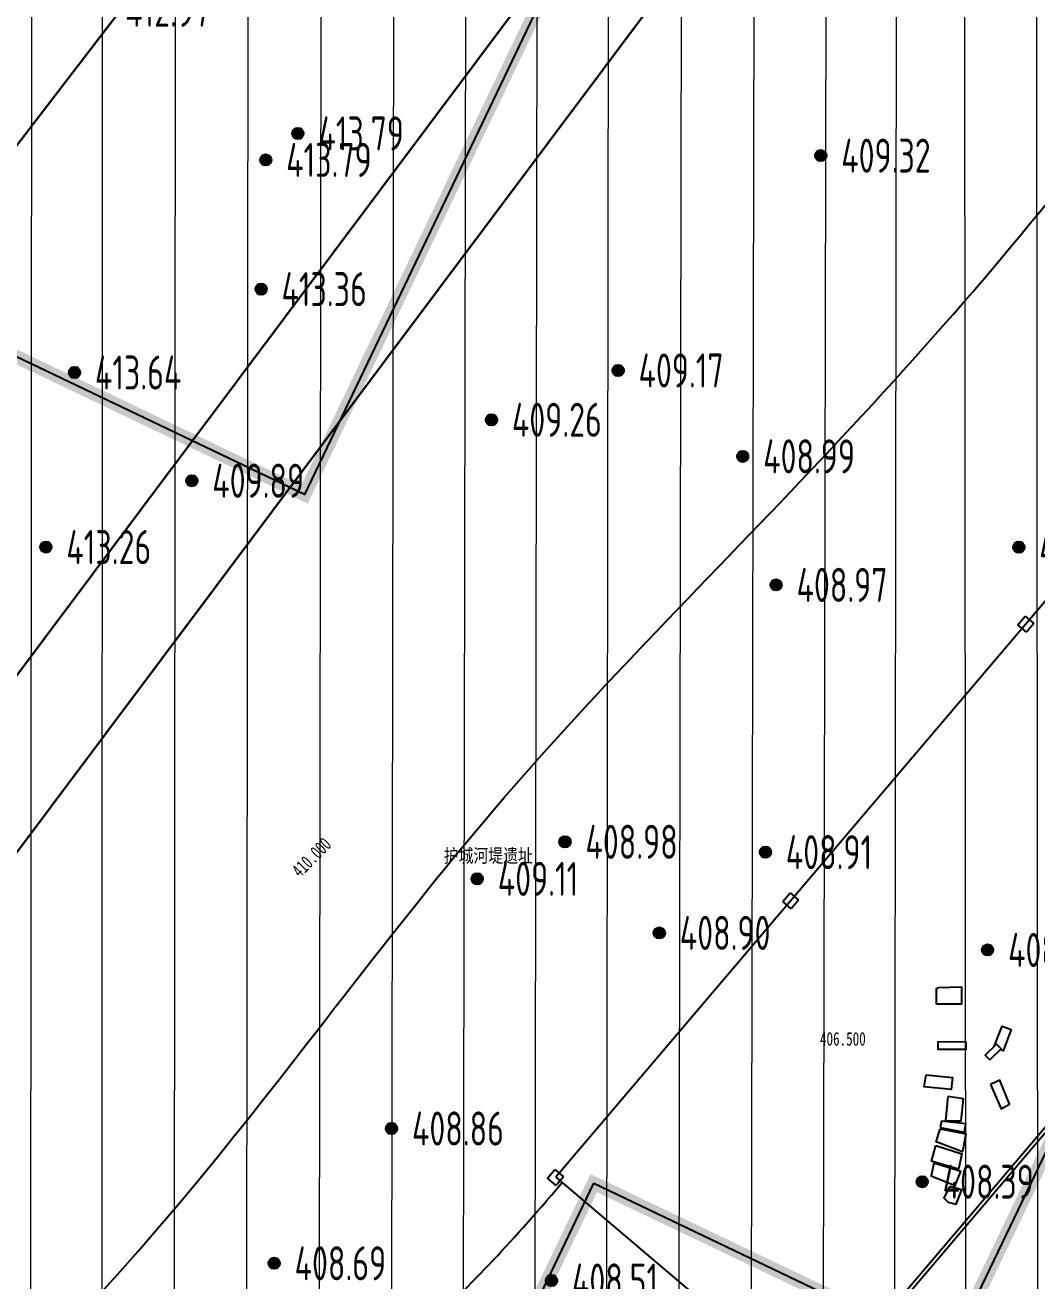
# Model space of a CAD drawing. Header units: millimetres. Extents: x 387826 to 388039216, y 3325062 to 3325368396.
# Drawn here: x 387718110 to 387740398, y 3324985737 to 3325013416 of the extents above; entities that cross this region are included whole.
import ezdxf
from ezdxf.enums import TextEntityAlignment as Align

# ---------------------------------------------------------------- set-up
doc = ezdxf.new("R2010")
doc.units = ezdxf.units.MM
doc.header["$LTSCALE"] = 1000
doc.header["$MEASUREMENT"] = 0
doc.linetypes.add('DASH', pattern=[0.35, 0.25, -0.1])
for name, color, linetype in [('0 Plan-Green Hatch', 76, 'Continuous'), ('0 Plan-Water L', 150, 'Continuous'), ('0-SITE', 7, 'Continuous'), ('0-非设计区域', 250, 'Continuous'), ('000-Earth-MSCQ（不打印）$0$0-SITE', 7, 'Continuous'), ('000-Earth-MSCQ（不打印）$0$GCD', 251, 'Continuous'), ('000-古城墙保护(不打印)$0$0-文物遗址', 8, 'Continuous'), ('000-古城墙保护(不打印)$0$PUB_TEXT', 2, 'Continuous'), ('0NT-Border', 21, 'DASH')]:
    doc.layers.add(name, color=color, linetype=linetype)
doc.layers.add('000-古城墙保护(不打印)$0$0-中实线', color=5, linetype='Continuous', lineweight=30)
doc.layers.add('000-古城墙保护(不打印)$0$0-遗址公园', color=8, linetype='Continuous', lineweight=5)
doc.styles.add('000-Earth-MSCQ（不打印）$0$HZ', font='gbenor.shx', dxfattribs={"width": 0.8, "bigfont": 'hztxt.shx'})
doc.styles.add('000-古城墙保护(不打印)$0$_TCH_DIM', font='', dxfattribs={"width": 0.75})
doc.styles.add('000-古城墙保护(不打印)$0$TITLE BLK_A1$0$A.10.15屋顶层平面图$0$Standard', font='AcadEref.ttf', dxfattribs={"width": 0.8})
doc.styles.get('000-古城墙保护(不打印)$0$_TCH_DIM').set_extended_font_data('SimSun')
pattern_1 = [(90, (387910883.5935059, 3325096422.695915), (-798.2363799999999, 798.23638), [211.664528, -1384.80812]), (45, (387910883.5935059, 3325096422.695915), (-798.2369240652082, 798.2369240652083), [211.664528, -917.2129199999998]), (135, (387910883.5935059, 3325096422.695915), (-798.2369240652083, -798.2369240652082), [211.664528, -917.2129199999998])]

# ---------------------------------------------------------------- blocks, each defined once
blk = doc.blocks.new('000-Earth-MSCQ（不打印）$0$gc200')
h = blk.add_hatch(color=256)
edge = h.paths.add_edge_path()
edge.add_arc((0, -5.551115123125783e-17), 0.2500000000000001, 0, 360)
blk.add_circle((0, -5.551115123125783e-17), 0.2500000000000001)
blk = doc.blocks.new('000-古城墙保护(不打印)')
at = {"layer": '000-古城墙保护(不打印)$0$0-遗址公园', "ltscale": 10}
h = blk.add_hatch(dxfattribs=at)
h.set_pattern_fill('ANSI31', color=256, scale=1000, angle=45)
h.set_pattern_definition([(90, (0, 0), (-1587.5, 3.410605131648481e-13), [])])
h.paths.add_polyline_path([(387757359.0947723, 3325075809.713597), (387738724.4244739, 3325053061.984234), (387736658.1743807, 3325052379.78923), (387732792.6573083, 3325048405.001884), (387731947.0142126, 3325045521.987648), (387727149.4825557, 3325038560.592924), (387719871.0797174, 3325030254.454775), (387713118.2314355, 3325024325.69877), (387708971.7085958, 3325021538.001345), (387707653.8317035, 3325021090.344965), (387703723.9723286, 3325018966.972815), (387699100.568572, 3325013213.602733), (387687666.4612417, 3324991573.488757), (387692670.727551, 3324988471.826824), (387679274.3591145, 3324966056.084505), (387674562.7421811, 3324955273.126987), (387666293.4541245, 3324933025.957672), (387659029.9602896, 3324926312.71594), (387654773.5217602, 3324915935.552797), (387653675.5063087, 3324913098.933503), (387637326.4545517, 3324880090.8987), (387635096.1587876, 3324877614.537973), (387623173.1089031, 3324853940.873659), (387618974.5280727, 3324854570.405108), (387618467.4666205, 3324854646.433447), (387616794.0523977, 3324854897.343677), (387614410.7432887, 3324846804.212917), (387608979.9761084, 3324853035.612696), (387591571.0079994, 3324839024.665925), (387597082.2925069, 3324832681.257929), (387596624.9883792, 3324831149.830627), (387596217.2465154, 3324828960.946196), (387596137.9493979, 3324826850.101176), (387592355.8457829, 3324826109.515459), (387589540.6215926, 3324824522.451866), (387587163.8655038, 3324822803.372842), (387586055.6074455, 3324821918.786967), (387585231.4443963, 3324821255.000857), (387584550.0445382, 3324820637.821306), (387583346.0658892, 3324819564.06669), (387582101.748941, 3324818264.712243), (387581660.7870961, 3324817834.250378), (387580072.9664811, 3324816151.399981), (387578832.7454951, 3324814781.869411), (387574234.0934268, 3324808493.876336), (387581064.1902614, 3324795503.282484), (387625164.6542816, 3324801283.597979), (387647357.6289114, 3324804778.450835), (387650612.9223155, 3324805405.261792), (387669114.9930122, 3324840920.415754), (387680400.2783, 3324864357.77844), (387687151.7701302, 3324878135.082248), (387696416.7806178, 3324893470.850236), (387704777.6824126, 3324910959.142838), (387717019.7699698, 3324940445.653564), (387740572.7504223, 3324978958.777964), (387755268.3394005, 3325000951.822409), (387771548.7019364, 3325023669.528487), (387793342.0856335, 3325051694.76609), (387797120.7662015, 3325056480.602365), (387804700.2713755, 3325067831.608256), (387805755.9865897, 3325069417.217034), (387833928.9732663, 3325110050.599823), (387835462.2759447, 3325113721.162718), (387834644.166247, 3325114126.806136), (387838641.1926514, 3325123620.01257), (387831833.5364649, 3325125881.193801), (387835204.3103971, 3325131614.601018), (387828520.3367395, 3325134527.940866), (387822745.7363685, 3325138082.078876), (387820720.6784263, 3325136746.002098), (387818437.9572816, 3325135239.926322), (387814960.6972696, 3325132945.727099), (387810414.9791779, 3325129946.589023), (387806089.169805, 3325135647.314827), (387803914.3516228, 3325131741.76694), (387790508.0000313, 3325108476.776886), (387782804.3222916, 3325111884.500767), (387777519.6903973, 3325113033.773239), (387770432.0206335, 3325107829.881072), (387767032.2047279, 3325098401.675082), (387768071.4313482, 3325098008.812484), (387766664.4412394, 3325095979.536411), (387763567.2492012, 3325091306.558766), (387765030.6402054, 3325091176.180011)])
at = {"layer": '000-古城墙保护(不打印)$0$0-中实线', "color": 6}
for p, q in [((387708422.9334749, 3324998395.616721), (387778083.0000499, 3325089097.999972)), ((387716969.9302788, 3324993904.594524), (387785683.9645784, 3325085737.456486)), ((387715030.7942539, 3324995218.873044), (387782473.0000499, 3325085351.999972))]:
    blk.add_line(p, q, dxfattribs=at)
at = {"layer": '000-古城墙保护(不打印)$0$0-文物遗址'}
for p, q in [((387739975.6316407, 3325000197.146286), (387740137.4328396, 3325000387.725329)), ((387740137.4328396, 3325000387.725329), (387740328.0118837, 3325000225.92413)), ((387740166.2106848, 3325000035.345087), (387739975.6316407, 3325000197.146286)), ((387740328.0118837, 3325000225.92413), (387740166.2106848, 3325000035.345087)), ((387734797.9932747, 3324994098.616877), (387734959.7944737, 3324994289.19592)), ((387734959.7944737, 3324994289.19592), (387735150.3735178, 3324994127.394722)), ((387734988.5723188, 3324993936.815678), (387734797.9932747, 3324994098.616877)), ((387735150.3735178, 3324994127.394722), (387734988.5723188, 3324993936.815678)), ((387729620.3549088, 3324988000.087468), (387729782.1561078, 3324988190.666512)), ((387729782.1561078, 3324988190.666512), (387729972.7351518, 3324988028.865313)), ((387729810.9339529, 3324987838.286269), (387729620.3549088, 3324988000.087468)), ((387729972.7351518, 3324988028.865313), (387729810.9339529, 3324987838.286269))]:
    blk.add_line(p, q, dxfattribs=at)
blk.add_lwpolyline([(387729800.9699041, 3324988019.687853), (387737424.1317086, 3324981547.639947), (387763312.3233337, 3325012040.287165), (387755689.1615289, 3325018512.335071)], close=True, dxfattribs=at)
for points in [[(387735356.54006, 3324982975.072878), (387761568.33408, 3325013848.878187)], [(387735417.5253544, 3324982923.296494), (387761629.3193745, 3325013797.101803)], [(387738231.6690935, 3324992203.807663), (387738739.7963048, 3324992215.621022), (387738739.7963048, 3324991837.694357), (387738184.4276854, 3324991837.694357), (387738184.4276854, 3324992184.129934), (387738231.6690935, 3324992203.807663)], [(387739459.9499323, 3324990904.161328), (387739636.7453229, 3324991351.094871), (387739829.4564598, 3324991279.781362), (387739655.2256195, 3324990808.955796), (387739591.8370129, 3324990837.3555)], [(387738217.7370479, 3324991010.893655), (387738834.8187423, 3324991006.927862), (387738833.7249987, 3324990836.740161), (387738221.7106243, 3324990836.740161), (387738222.8296446, 3324991010.860926)], [(387739512.0242884, 3324990954.416945), (387739261.8065051, 3324990712.938221), (387739358.7885363, 3324990612.446433), (387739609.0063199, 3324990853.925155), (387739512.0242884, 3324990954.416945)], [(387737958.8659055, 3324990279.641687), (387738537.7325876, 3324990220.910975), (387738510.7548161, 3324989955.010347), (387737913.1594453, 3324990015.641235), (387737958.8659055, 3324990279.641687)], [(387739378.413802, 3324990065.303998), (387739611.5302828, 3324989531.283034), (387739793.0883836, 3324989628.192908), (387739584.6963781, 3324990164.280791), (387739378.413802, 3324990065.303998)], [(387738434.9592232, 3324989799.847906), (387738387.2763067, 3324989267.877054), (387738728.9057621, 3324989267.877054), (387738784.4867749, 3324989752.207973), (387738434.9592232, 3324989799.847906)], [(387738268.0690154, 3324989120.436923), (387738800.3320239, 3324989017.208665), (387738835.4514901, 3324989198.290796), (387738299.9066829, 3324989258.550718), (387738268.0690154, 3324989120.436923)], [(387738265.6161904, 3324989090.374192), (387738832.8074259, 3324988981.365287), (387738755.8018113, 3324988580.692428), (387738183.005047, 3324988800.518387), (387738265.6161904, 3324989090.374192)], [(387738173.6843123, 3324988717.791265), (387738745.8302541, 3324988538.019835), (387738673.3738058, 3324988195.953353), (387738076.2581064, 3324988373.220956), (387738173.6843123, 3324988717.791265)], [(387738126.2466783, 3324988328.101654), (387738066.2996371, 3324988053.638505), (387738598.4154761, 3324987836.410492), (387738725.2732842, 3324988147.157933), (387738126.2466783, 3324988328.101654)], [(387738482.3478007, 3324987816.178225), (387738351.8575148, 3324987569.694084), (387738440.9931725, 3324987474.279784), (387738617.596567, 3324987428.152229), (387738741.7095082, 3324987743.029501), (387738482.3478007, 3324987816.178225)]]:
    blk.add_lwpolyline(points, dxfattribs=at)
for points, knots in [([(387710628.7170539, 3324976638.473361), (387711921.8996412, 3324977556.428771), (387716272.0190881, 3324981720.229707), (387721823.2145648, 3324987417.502869), (387728235.9222208, 3324996351.718074), (387738438.0370718, 3325006419.484202), (387748206.7763146, 3325018591.4033), (387752959.7938721, 3325036550.360262), (387763312.2941585, 3325051903.16799), (387776776.9782968, 3325062841.658791), (387783363.8216119, 3325076866.775055), (387793144.0142385, 3325082225.631356), (387797287.474802, 3325089436.8623), (387801962.5465428, 3325093545.025959), (387805876.9231551, 3325094804.789038), (387808531.5982867, 3325093853.410543), (387809664.5679479, 3325092657.580216), (387810071.8738739, 3325092227.675696)], [4306.602986364144, 4306.602986364144, 4306.602986364144, 4306.602986364144, 8394.927105378501, 19725.598827092, 30142.05276959717, 40577.67206440048, 62032.84863464251, 78601.46403891844, 94484.6944982548, 116472.9983177274, 130128.6196199932, 139134.2803436934, 148663.080088531, 154564.4918199175, 157407.7529127727, 160566.7599068164, 162339.8707940503, 162339.8707940503, 162339.8707940503, 162339.8707940503]), ([(387634582.9108802, 3324833742.007565), (387637481.6864973, 3324835738.936942), (387639382.8498617, 3324839080.321984), (387645817.2546958, 3324847710.859595), (387654826.8691055, 3324861873.446459), (387665420.1049732, 3324880839.21057), (387674535.5295003, 3324905651.922577), (387688534.0697859, 3324927269.79409), (387696448.1969588, 3324950220.605737), (387707099.1566722, 3324972271.082105), (387723060.4148431, 3324980167.742814), (387729307.67117, 3324987158.987681), (387729940.039707, 3324987901.617867)], [13829.07510473592, 13829.07510473592, 13829.07510473592, 13829.07510473592, 20507.60766755405, 31598.15239328767, 45718.57024809014, 71022.56005402254, 96502.36251734757, 124815.025697456, 147476.5189369385, 169708.993296357, 195775.3383430242, 197958.5772200183, 197958.5772200183, 197958.5772200183, 197958.5772200183])]:
    blk.add_open_spline(points, degree=3, knots=knots, dxfattribs=at)
at = {"layer": '000-古城墙保护(不打印)$0$0-文物遗址', "ltscale": 2}
blk.add_spline([(387666681.1098121, 3324943185.499285), (387668498.7347231, 3324945167.003164), (387672065.6013837, 3324950297.409739), (387674087.6630191, 3324954141.356877), (387675223.3113053, 3324957270.04536), (387676603.9853262, 3324962284.864758), (387678424.1167657, 3324965011.463078), (387680283.6920521, 3324966681.328498), (387684598.9325354, 3324971668.098717), (387690463.1036193, 3324979961.712317), (387708268.9202752, 3325007705.319622), (387718397.0966545, 3325023005.995752), (387723882.7461852, 3325031619.897809), (387724900.4253121, 3325033642.306867), (387724550.2810283, 3325035039.350262), (387724048.2430894, 3325035149.576847), (387723218.2776482, 3325035118.879444), (387722235.5822866, 3325034831.515098), (387720569.6158658, 3325034064.632199)], degree=3, dxfattribs=at)
at = {"layer": '000-古城墙保护(不打印)$0$PUB_TEXT', "style": '000-古城墙保护(不打印)$0$_TCH_DIM', "width": 0.7058823529411765}
blk.add_text('410.000', height=300, rotation=45.22580352454084, dxfattribs=at).set_placement((387724168.3167704, 3324994610.999848))
at = {"layer": '000-古城墙保护(不打印)$0$PUB_TEXT', "style": '000-古城墙保护(不打印)$0$TITLE BLK_A1$0$A.10.15屋顶层平面图$0$Standard', "width": 0.8}
blk.add_text('护城河堤遗址', height=300, dxfattribs=at).set_placement((387727331.5287393, 3324994959.562335))
at = {"layer": '000-古城墙保护(不打印)$0$PUB_TEXT', "color": 7, "style": '000-古城墙保护(不打印)$0$_TCH_DIM', "width": 0.7058823529411765}
blk.add_text('406.500', height=300, dxfattribs=at).set_placement((387735619.7101616, 3324990922.492578))
blk = doc.blocks.new('000-Earth-MSCQ（不打印）')
at = {"layer": '000-Earth-MSCQ（不打印）$0$0-SITE', "ltscale": 10}
blk.add_blockref('000-古城墙保护(不打印)', (0, 0), dxfattribs=at)
at = {"layer": '000-Earth-MSCQ（不打印）$0$GCD', "linetype": 'Continuous'}
ref = blk.add_blockref('000-Earth-MSCQ（不打印）$0$gc200', (387719862.3, 3325013754.8), dxfattribs=dict(at, xscale=500, yscale=500, zscale=500))
ref.add_attrib('height', '412.97', dxfattribs={"linetype": 'Continuous', "height": 750, "style": '000-Earth-MSCQ（不打印）$0$HZ', "width": 0.8}).set_placement((387720312.3, 3325013754.8), align=Align.MIDDLE_LEFT)
ref = blk.add_blockref('000-Earth-MSCQ（不打印）$0$gc200', (387724121, 3325011027.9), dxfattribs=dict(at, xscale=500, yscale=500, zscale=500))
ref.add_attrib('height', '413.79', dxfattribs={"linetype": 'Continuous', "height": 750, "style": '000-Earth-MSCQ（不打印）$0$HZ', "width": 0.8}).set_placement((387724571, 3325011027.9), align=Align.MIDDLE_LEFT)
ref = blk.add_blockref('000-Earth-MSCQ（不打印）$0$gc200', (387723410.4, 3325010444.2), dxfattribs=dict(at, xscale=500, yscale=500, zscale=500))
ref.add_attrib('height', '413.79', dxfattribs={"linetype": 'Continuous', "height": 750, "style": '000-Earth-MSCQ（不打印）$0$HZ', "width": 0.8}).set_placement((387723860.4, 3325010444.2), align=Align.MIDDLE_LEFT)
ref = blk.add_blockref('000-Earth-MSCQ（不打印）$0$gc200', (387735637.6, 3325010538.6), dxfattribs=dict(at, xscale=500, yscale=500, zscale=500))
ref.add_attrib('height', '409.32', dxfattribs={"linetype": 'Continuous', "height": 750, "style": '000-Earth-MSCQ（不打印）$0$HZ', "width": 0.8}).set_placement((387736087.6, 3325010538.6), align=Align.MIDDLE_LEFT)
ref = blk.add_blockref('000-Earth-MSCQ（不打印）$0$gc200', (387723307.4, 3325007596.9), dxfattribs=dict(at, xscale=500, yscale=500, zscale=500))
ref.add_attrib('height', '413.36', dxfattribs={"linetype": 'Continuous', "height": 750, "style": '000-Earth-MSCQ（不打印）$0$HZ', "width": 0.8}).set_placement((387723757.4, 3325007596.9), align=Align.MIDDLE_LEFT)
ref = blk.add_blockref('000-Earth-MSCQ（不打印）$0$gc200', (387719197.8, 3325005757.6), dxfattribs=dict(at, xscale=500, yscale=500, zscale=500))
ref.add_attrib('height', '413.64', dxfattribs={"linetype": 'Continuous', "height": 750, "style": '000-Earth-MSCQ（不打印）$0$HZ', "width": 0.8}).set_placement((387719647.8, 3325005757.6), align=Align.MIDDLE_LEFT)
ref = blk.add_blockref('000-Earth-MSCQ（不打印）$0$gc200', (387731173, 3325005803), dxfattribs=dict(at, xscale=500, yscale=500, zscale=500))
ref.add_attrib('height', '409.17', dxfattribs={"linetype": 'Continuous', "height": 750, "style": '000-Earth-MSCQ（不打印）$0$HZ', "width": 0.8}).set_placement((387731623, 3325005803), align=Align.MIDDLE_LEFT)
ref = blk.add_blockref('000-Earth-MSCQ（不打印）$0$gc200', (387728383, 3325004716), dxfattribs=dict(at, xscale=500, yscale=500, zscale=500))
ref.add_attrib('height', '409.26', dxfattribs={"linetype": 'Continuous', "height": 750, "style": '000-Earth-MSCQ（不打印）$0$HZ', "width": 0.8}).set_placement((387728833, 3325004716), align=Align.MIDDLE_LEFT)
ref = blk.add_blockref('000-Earth-MSCQ（不打印）$0$gc200', (387733918, 3325003910), dxfattribs=dict(at, xscale=500, yscale=500, zscale=500))
ref.add_attrib('height', '408.99', dxfattribs={"linetype": 'Continuous', "height": 750, "style": '000-Earth-MSCQ（不打印）$0$HZ', "width": 0.8}).set_placement((387734368, 3325003910), align=Align.MIDDLE_LEFT)
ref = blk.add_blockref('000-Earth-MSCQ（不打印）$0$gc200', (387721782.2, 3325003373.3), dxfattribs=dict(at, xscale=500, yscale=500, zscale=500))
ref.add_attrib('height', '409.89', dxfattribs={"linetype": 'Continuous', "height": 750, "style": '000-Earth-MSCQ（不打印）$0$HZ', "width": 0.8}).set_placement((387722232.2, 3325003373.3), align=Align.MIDDLE_LEFT)
ref = blk.add_blockref('000-Earth-MSCQ（不打印）$0$gc200', (387718568.5, 3325001910.8), dxfattribs=dict(at, xscale=500, yscale=500, zscale=500))
ref.add_attrib('height', '413.26', dxfattribs={"linetype": 'Continuous', "height": 750, "style": '000-Earth-MSCQ（不打印）$0$HZ', "width": 0.8}).set_placement((387719018.5, 3325001910.8), align=Align.MIDDLE_LEFT)
ref = blk.add_blockref('000-Earth-MSCQ（不打印）$0$gc200', (387740001.6, 3325001907.8), dxfattribs=dict(at, xscale=500, yscale=500, zscale=500))
ref.add_attrib('height', '408.82', dxfattribs={"linetype": 'Continuous', "height": 750, "style": '000-Earth-MSCQ（不打印）$0$HZ', "width": 0.8}).set_placement((387740451.6, 3325001907.8), align=Align.MIDDLE_LEFT)
ref = blk.add_blockref('000-Earth-MSCQ（不打印）$0$gc200', (387734652.9, 3325001076.4), dxfattribs=dict(at, xscale=500, yscale=500, zscale=500))
ref.add_attrib('height', '408.97', dxfattribs={"linetype": 'Continuous', "height": 750, "style": '000-Earth-MSCQ（不打印）$0$HZ', "width": 0.8}).set_placement((387735102.9, 3325001076.4), align=Align.MIDDLE_LEFT)
ref = blk.add_blockref('000-Earth-MSCQ（不打印）$0$gc200', (387730003, 3324995414), dxfattribs=dict(at, xscale=500, yscale=500, zscale=500))
ref.add_attrib('height', '408.98', dxfattribs={"linetype": 'Continuous', "height": 750, "style": '000-Earth-MSCQ（不打印）$0$HZ', "width": 0.8}).set_placement((387730453.0000001, 3324995414), align=Align.MIDDLE_LEFT)
ref = blk.add_blockref('000-Earth-MSCQ（不打印）$0$gc200', (387734416.6, 3324995186.1), dxfattribs=dict(at, xscale=500, yscale=500, zscale=500))
ref.add_attrib('height', '408.91', dxfattribs={"linetype": 'Continuous', "height": 750, "style": '000-Earth-MSCQ（不打印）$0$HZ', "width": 0.8}).set_placement((387734866.6, 3324995186.1), align=Align.MIDDLE_LEFT)
ref = blk.add_blockref('000-Earth-MSCQ（不打印）$0$gc200', (387728071.4, 3324994598.6), dxfattribs=dict(at, xscale=500, yscale=500, zscale=500))
ref.add_attrib('height', '409.11', dxfattribs={"linetype": 'Continuous', "height": 750, "style": '000-Earth-MSCQ（不打印）$0$HZ', "width": 0.8}).set_placement((387728521.4, 3324994598.6), align=Align.MIDDLE_LEFT)
ref = blk.add_blockref('000-Earth-MSCQ（不打印）$0$gc200', (387732081.2, 3324993406.3), dxfattribs=dict(at, xscale=500, yscale=500, zscale=500))
ref.add_attrib('height', '408.90', dxfattribs={"linetype": 'Continuous', "height": 750, "style": '000-Earth-MSCQ（不打印）$0$HZ', "width": 0.8}).set_placement((387732531.2, 3324993406.3), align=Align.MIDDLE_LEFT)
ref = blk.add_blockref('000-Earth-MSCQ（不打印）$0$gc200', (387739313.1, 3324993030.5), dxfattribs=dict(at, xscale=500, yscale=500, zscale=500))
ref.add_attrib('height', '408.59', dxfattribs={"linetype": 'Continuous', "height": 750, "style": '000-Earth-MSCQ（不打印）$0$HZ', "width": 0.8}).set_placement((387739763.1, 3324993030.5), align=Align.MIDDLE_LEFT)
ref = blk.add_blockref('000-Earth-MSCQ（不打印）$0$gc200', (387726181.5, 3324989094.2), dxfattribs=dict(at, xscale=500, yscale=500, zscale=500))
ref.add_attrib('height', '408.86', dxfattribs={"linetype": 'Continuous', "height": 750, "style": '000-Earth-MSCQ（不打印）$0$HZ', "width": 0.8}).set_placement((387726631.5, 3324989094.2), align=Align.MIDDLE_LEFT)
ref = blk.add_blockref('000-Earth-MSCQ（不打印）$0$gc200', (387737872.8, 3324987923), dxfattribs=dict(at, xscale=500, yscale=500, zscale=500))
ref.add_attrib('height', '408.39', dxfattribs={"linetype": 'Continuous', "height": 750, "style": '000-Earth-MSCQ（不打印）$0$HZ', "width": 0.8}).set_placement((387738322.8, 3324987923), align=Align.MIDDLE_LEFT)
ref = blk.add_blockref('000-Earth-MSCQ（不打印）$0$gc200', (387723596, 3324986124), dxfattribs=dict(at, xscale=500, yscale=500, zscale=500))
ref.add_attrib('height', '408.69', dxfattribs={"linetype": 'Continuous', "height": 750, "style": '000-Earth-MSCQ（不打印）$0$HZ', "width": 0.8}).set_placement((387724046.0000001, 3324986124), align=Align.MIDDLE_LEFT)
ref = blk.add_blockref('000-Earth-MSCQ（不打印）$0$gc200', (387729705.7, 3324985744), dxfattribs=dict(at, xscale=500, yscale=500, zscale=500))
ref.add_attrib('height', '408.51', dxfattribs={"linetype": 'Continuous', "height": 750, "style": '000-Earth-MSCQ（不打印）$0$HZ', "width": 0.8}).set_placement((387730155.7, 3324985744), align=Align.MIDDLE_LEFT)

msp = doc.modelspace()

# ---------------------------------------------------------------- hatches: boundary and pattern name
at = {"layer": '0 Plan-Green Hatch', "ltscale": 10}
h = msp.add_hatch(dxfattribs=at)
h.set_pattern_fill('GRASS', color=256, scale=400, double=1)
h.set_pattern_definition(pattern_1)
edge = h.paths.add_edge_path()
edge.add_line((387622439.0599667, 3324854050.936299), (387623173.6833379, 3324853939.656582))
edge.add_line((387623173.6833379, 3324853939.656582), (387635096.1587876, 3324877614.537973))
edge.add_line((387635096.1587876, 3324877614.537973), (387637326.4545873, 3324880090.89868))
edge.add_line((387637326.4545873, 3324880090.89868), (387648092.625536, 3324901769.250156))
edge.add_line((387648092.625536, 3324901769.250156), (387653675.5063087, 3324913098.933503))
edge.add_line((387653675.5063087, 3324913098.933503), (387659029.9602896, 3324926312.71594))
edge.add_line((387659029.9602896, 3324926312.71594), (387666293.4541628, 3324933025.957657))
edge.add_line((387666293.4541628, 3324933025.957657), (387674562.7421811, 3324955273.126987))
edge.add_line((387674562.7421811, 3324955273.126987), (387674698.8546848, 3324955833.61237))
edge.add_line((387674698.8546848, 3324955833.61237), (387679274.3591145, 3324966056.084505))
edge.add_line((387679274.3591145, 3324966056.084505), (387692670.727551, 3324988471.826824))
edge.add_line((387692670.727551, 3324988471.826824), (387687672.3361686, 3324991569.787791))
edge.add_line((387687672.3361686, 3324991569.787791), (387699107.2769016, 3325013209.461398))
edge.add_line((387699107.2769016, 3325013209.461398), (387703730.9022322, 3325018962.653418))
edge.add_line((387703730.9022322, 3325018962.653418), (387707660.8433574, 3325021085.874216))
edge.add_line((387707660.8433574, 3325021085.874216), (387708978.7375107, 3325021533.479846))
edge.add_line((387708978.7375107, 3325021533.479846), (387713125.3676936, 3325024321.017564))
edge.add_line((387713125.3676936, 3325024321.017564), (387719878.4443215, 3325030249.513507))
edge.add_line((387719878.4443215, 3325030249.513507), (387727149.4825557, 3325038560.592924))
edge.add_line((387727149.4825557, 3325038560.592924), (387731947.0142126, 3325045521.987648))
edge.add_line((387731947.0142126, 3325045521.987648), (387732792.6573083, 3325048405.001884))
edge.add_line((387732792.6573083, 3325048405.001884), (387736658.1743807, 3325052379.78923))
edge.add_line((387736658.1743807, 3325052379.78923), (387738724.4244739, 3325053061.984234))
edge.add_line((387738724.4244739, 3325053061.984234), (387755596.1018205, 3325073700.059758))
edge.add_line((387755596.1018205, 3325073700.059758), (387757359.0947688, 3325075809.7136))
edge.add_line((387757359.0947688, 3325075809.7136), (387765030.6402072, 3325091176.180011))
edge.add_line((387765030.6402072, 3325091176.180011), (387763567.2492012, 3325091306.558766))
edge.add_line((387763567.2492012, 3325091306.558766), (387764643.4762778, 3325092870.663066))
edge.add_line((387764643.4762778, 3325092870.663066), (387763677.4327329, 3325093513.918848))
edge.add_line((387763677.4327329, 3325093513.918848), (387760351.9995351, 3325088519.772871))
edge.add_line((387760351.9995351, 3325088519.772871), (387757854.926546, 3325090182.48947))
edge.add_line((387757854.926546, 3325090182.48947), (387746044.347819, 3325072445.325399))
edge.add_arc((387645329.0706022, 3325139508.228231), 121000.0000046023, 309.74241311210085, 326.34169422267865, ccw=False)
edge.add_arc((387645329.2748908, 3325139507.932482), 120999.6419855282, 304.961169591263, 309.74242826514626, ccw=False)
edge.add_arc((387763683.9662794, 3324966246.727285), 88844.09917226598, 123.4868483728974, 149.7895362449835)
edge.add_arc((387680669.4993267, 3325002504.157055), 10499.99999996763, -109.5936893519368, 53.55920835511489, ccw=False)
edge.add_line((387677148.3473426, 3324992612.165916), (387673651.3536385, 3324985981.462848))
edge.add_line((387673651.3536385, 3324985981.462848), (387646879.8653454, 3324935219.63581))
edge.add_arc((387620344.1212687, 3324949214.430786), 30000.00000171048, 286.5819363186826, 332.19309994883685, ccw=False)
edge.add_arc((387637327.6832241, 3324892178.531931), 29510.79847056292, 106.5819363209107, 159.4825744767803)
edge.add_line((387609688.883474, 3324902521.837725), (387600522.3601472, 3324902521.837726))
edge.add_arc((387629038.2827542, 3324896341.687208), 29177.93862749183, 167.771613600219, 206.6177727609841)
edge.add_line((387602952.7591405, 3324883268.907842), (387599368.7798252, 3324882693.003032))
edge.add_arc((387581780.5333471, 3324878865.002812), 17999.99999596056, -22.8216057335012, 12.27867238597372, ccw=False)
edge.add_line((387598371.4385754, 3324871883.465477), (387617732.5046101, 3324862101.924585))
edge.add_line((387617732.5046101, 3324862101.924585), (387620049.8063839, 3324854469.025551))
edge.add_line((387620049.8063839, 3324854469.025551), (387622439.0599667, 3324854050.936299))
h = msp.add_hatch(dxfattribs=at)
h.set_pattern_fill('GRASS', color=256, scale=400, double=1)
h.set_pattern_definition(pattern_1)
edge = h.paths.add_edge_path()
edge.add_line((387675124.3898091, 3325011420.533025), (387667311.8811169, 3325015540.804049))
edge.add_line((387667311.8811169, 3325015540.804049), (387670619.7616801, 3325021812.926806))
edge.add_arc((387680172.6295476, 3325016774.800614), 10800.00000074002, 99.07299118956212, 152.1930999460957, ccw=False)
edge.add_arc((387680459.3154287, 3325041042.889771), 13747.96911409594, 261.6782617373846, 353.9262534533821)
edge.add_line((387694130.1107433, 3325039588.238532), (387695629.3736354, 3325056929.90267))
edge.add_line((387695629.3736354, 3325056929.90267), (387709621.3872636, 3325055681.690372))
edge.add_line((387709621.3872636, 3325055681.690372), (387709834.6411735, 3325058072.204508))
edge.add_line((387709834.6411735, 3325058072.204508), (387707593.542234, 3325058272.12933))
edge.add_line((387707593.542234, 3325058272.12933), (387708335.4890876, 3325066589.088319))
edge.add_line((387708335.4890876, 3325066589.088319), (387733904.6785169, 3325064308.088777))
edge.add_line((387733904.6785169, 3325064308.088777), (387735094.5840219, 3325062917.415561))
edge.add_arc((387645329.0432522, 3325139508.24961), 118000.0346184646, 304.9611735569038, 319.52812743264974, ccw=False)
edge.add_arc((387763668.4825712, 3324966258.55371), 91824.72688406683, 123.5310243064508, 149.8560118580176)
edge.add_arc((387680669.4993261, 3325002504.157059), 10499.99999631149, 69.99502100127981, 121.8775516079375)
at = {"layer": '0 Plan-Water L', "linetype": 'DASH', "ltscale": 2}
h = msp.add_hatch(dxfattribs=at)
h.set_pattern_fill('CROSS', color=256, scale=400)
h.set_pattern_definition([(0, (0, 0), (635, 635), [317.5, -952.5]), (90, (158.75, -158.75), (-635, 635), [317.5, -952.5])])
edge = h.paths.add_edge_path()
edge.add_arc((387697924.7882611, 3325008726.850158), 9099.755162428575, 123.29474568888139, 152.2485080252863, ccw=False)
edge.add_arc((387683772.6025339, 3325024975.866252), 12591.62384932906, 316.6540345995694, 335.7613570051886)
edge.add_arc((387698981.5658459, 3325019133.103582), 3787.718443886998, 97.61178316274419, 169.7588992611082, ccw=False)
edge.add_arc((387696295.0840523, 3325028339.790665), 5873.775519351603, 291.8360228365743, 351.6290259716898)
edge.add_arc((387705873.0940797, 3325026839.404962), 3821.681613932593, 100.62755666730942, 170.2793466973486, ccw=False)
edge.add_arc((387703850.786459, 3325035497.249977), 5075.690617257974, 285.0445549024753, 332.6152029430521)
edge.add_arc((387712506.8003551, 3325031340.288585), 4531.671938205667, 95.81446122245109, 156.2885391045248, ccw=False)
edge.add_arc((387711957.227438, 3325038221.53041), 2374.609015011872, 272.1837010361461, 356.7564940034209)
edge.add_arc((387717074.7838712, 3325037466.325947), 2816.042888145943, 105.60885281287719, 167.2634228605455, ccw=False)
edge.add_arc((387717296.8064817, 3325036403.071149), 3900.494521545374, 25.579749943758316, 104.5474286539349, ccw=False)
edge.add_arc((387718345.5485972, 3325037271.297657), 2600.734819652037, -67.22155740290282, 18.282995575831478, ccw=False)
edge.add_arc((387715535.8487692, 3325043962.355447), 9857.777431936394, 276.36836301140994, 292.77844259751976, ccw=False)
edge.add_arc((387716963.111044, 3325031174.285634), 3009.69345982157, 96.36836301191336, 166.3103842859938)
edge.add_arc((387708768.3617855, 3325033170.376763), 5424.65863178528, 289.2870902028007, 346.3103842854198, ccw=False)
edge.add_arc((387700545.0517759, 3325056669.436388), 30321.01641322168, 282.583018102766, 289.28709020280894, ccw=False)
edge.add_arc((387708938.4425797, 3325019067.217231), 8206.582717387664, 102.5830181019987, 151.5599502978777)
edge.add_arc((387735004.7712055, 3325004949.649875), 37850.45554218299, 151.559950297818, 159.5987698710986)
edge.add_arc((387741741.2901822, 3325002444.196288), 45037.80453891907, 159.5987698708885, 164.5406902708874)
edge.add_arc((387693791.7723745, 3325015705.109957), 4711.64861726934, 300.19123021650375, 344.54069026923696, ccw=False)
edge.add_arc((387696184.8798141, 3325009852.291952), 1780.453559289038, 90.76197556177807, 163.2854659958433)
edge.add_arc((387692243.7771645, 3325011784.882406), 2648.967011035408, 153.5678386510709, 327.5708346299558, ccw=False)

# ---------------------------------------------------------------- linework, layer by layer
at = {"layer": '0-非设计区域', "ltscale": 10}
for points in [[(387826303.0520939, 3325167824.712462), (387941061.4191639, 3325112953.769737), (387853234.65784, 3324929270.836406), (387845394.4760164, 3324933019.566706), (387757567.7146933, 3324749336.633378), (387642809.3476236, 3324804207.576104), (387730636.1089473, 3324987890.509434), (387738476.2907708, 3324984141.779134)], [(387687294.3868076, 3325161742.834422), (387779135.853472, 3325117829.45376), (387724264.9107451, 3325003071.086691), (387706528.0094012, 3325011551.866982), (387651680.820824, 3324896843.179894), (387648023.5779275, 3324898591.86603), (387593152.6351991, 3324783833.498961), (387501311.1685355, 3324827746.879624), (387556182.111263, 3324942505.246692), (387559839.354158, 3324940756.560556), (387614710.2968843, 3325055514.927626), (387632447.1982288, 3325047034.147334)]]:
    msp.add_lwpolyline(points, close=True, dxfattribs=at)
at = {"layer": '0NT-Border', "linetype": 'DASH', "ltscale": 4, "const_width": 300}
for points in [[(387632423.4440794, 3325046984.467353), (387687294.3868074, 3325161742.834422), (387779135.8534718, 3325117829.45376), (387724264.9107437, 3325003071.086691), (387706528.009401, 3325011551.866982)], [(387845394.4760165, 3324933019.566706), (387801481.095355, 3324841178.100042), (387686722.7282857, 3324896049.042769), (387730636.1089473, 3324987890.509434), (387738476.2907706, 3324984141.779134)]]:
    msp.add_lwpolyline(points, dxfattribs=at)
msp.add_lwpolyline([(387782389.6714322, 3325075983.245798), (387897148.0385014, 3325021112.303071), (387853234.6578399, 3324929270.836406), (387738476.2907706, 3324984141.779134)], close=True, dxfattribs=at)

# ---------------------------------------------------------------- block references
at = {"layer": '0-SITE', "ltscale": 10}
msp.add_blockref('000-Earth-MSCQ（不打印）', (0, 0), dxfattribs=at)

doc.saveas('drawing.dxf')
